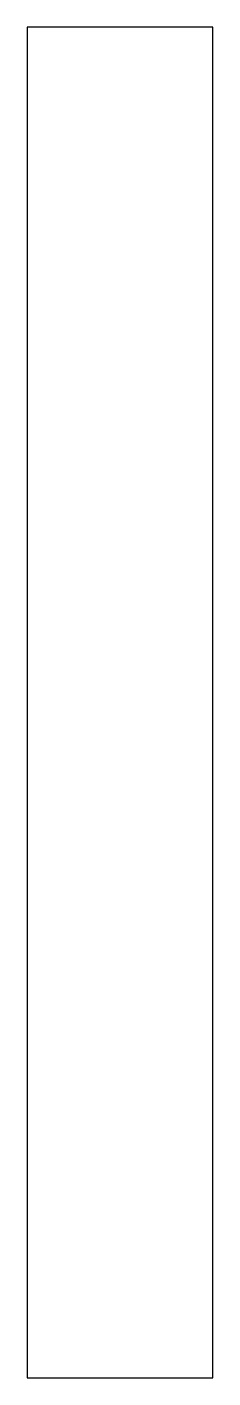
# Model space of a CAD drawing. Header units: millimetres. Extents: x 0 to 22, y -160 to 0.
import ezdxf

# ---------------------------------------------------------------- set-up
doc = ezdxf.new("R2010")
doc.units = ezdxf.units.MM

msp = doc.modelspace()

# ---------------------------------------------------------------- linework, layer by layer
msp.add_lwpolyline([(0, 0), (0, -160), (2, -160), (22, -160), (22, 0)], close=True)

doc.saveas('drawing.dxf')
